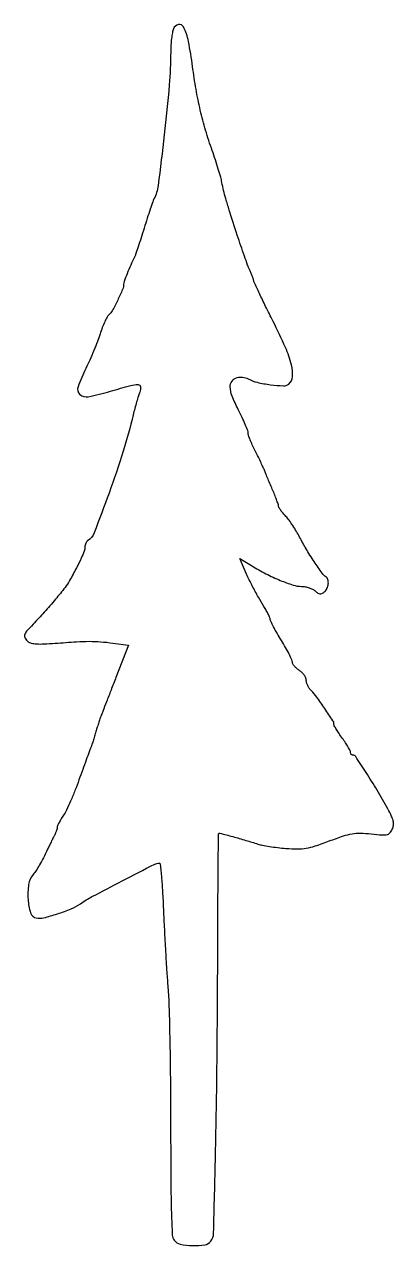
# Model space of a CAD drawing. Extents: x 0 to 134, y 1 to 442.
import ezdxf

# ---------------------------------------------------------------- set-up
doc = ezdxf.new("R2010")
doc.units = 0

msp = doc.modelspace()

# ---------------------------------------------------------------- linework, layer by layer
msp.add_lwpolyline([(54.006153, 440.516183, 0.046119), (53.617798, 439.119198, 0.014596), (53.294543, 436.977236, 0.014437), (53.071789, 434.555506, 0.015562), (52.996546, 432.1849, -0.021553), (52.473998, 420.236845, -0.006557), (50.666487, 402.207718, -0.003461), (48.455557, 383.865403, -0.086585), (46.962789, 379.033201, 0.033985), (46.526681, 378.014277, 0.002859), (45.596963, 375.306628, 0.003791), (44.529823, 372.058772, 0.002921), (43.413222, 368.5, -0.002607), (42.299822, 364.943609, -0.003404), (41.242385, 361.703125, -0.002527), (40.324606, 358.999786, -0.031425), (39.907581, 358, 0.010186), (38.544579, 355.086926, 0.009234), (37.254159, 352.024511, 0.006079), (36.184544, 349.251752, 0.089238), (36, 348.225989, -0.100823), (35.6185, 346.353295, -0.011843), (33.850947, 342.454257, -0.01213), (31.900244, 338.647692, -0.09535), (30.644772, 337.12015, 0.095721), (30.00496, 336.340519, 0.016596), (29.149037, 334.626604, 0.017509), (28.270346, 332.518753, 0.014885), (27.488693, 330.238043, -0.01509), (26.570409, 327.562244, -0.007444), (25.251226, 324.217289, -0.007379), (23.777949, 320.783494, -0.010688), (22.36794, 317.799538, 0.029302), (19.531354, 311.16854, 0.299571), (20.197773, 308.403338, 0.242742), (23.224616, 307.546356, 0.021277), (31.210909, 309.525403, -0.004899), (38.576074, 311.608731, -0.073066), (41.2253, 311.928149, -0.374136), (42.102205, 311.124383, -0.124044), (41.849593, 309.25, 0.018236), (41.338295, 307.824218, 0.005996), (40.688432, 305.692187, 0.005964), (40.023426, 303.307382, 0.006718), (39.442656, 301, -0.017528), (35.831826, 287.860921, -0.010983), (30.737141, 272.751456, -0.005211), (25.359147, 258.358902, -0.16374), (22.97324, 255.483461, 0.099376), (22.600365, 255.134923, 0.05229), (22.285889, 254.581236, 0.049095), (22.072182, 253.923009, 0.054008), (22, 253.256707, -0.090691), (21.73015, 251.781197, -0.015954), (20.644252, 249.166855, -0.013784), (18.949361, 245.686204, -0.005815), (16.490814, 241.102836, -0.040749), (14.842558, 238.616613, -0.007612), (11.391191, 234.366949, -0.008389), (7.32938, 229.6804, -0.009321), (3.25, 225.297318, 0.014079), (0.951786, 222.780405, 0.109778), (0.204434, 221.389911, 0.215194), (0.37402, 220.263479, 0.076327), (1.481082, 219.015701, 0.123445), (2.607327, 218.475717, 0.035551), (4.537302, 218.2227, 0.02539), (7.297393, 218.199202, 0.009063), (11.231082, 218.437013, -0.003815), (18.934513, 218.983921, -0.014917), (23.702557, 219.143305, -0.020791), (27.63007, 218.994015, -0.013878), (32.105694, 218.511822), (37.711389, 217.749982), (33.224664, 206.124991, -0.000189), (31.447938, 201.52672, -0.000248), (29.82112, 197.327341, -0.000181), (28.454314, 193.808106, -0.002348), (27.938641, 192.5, 0.012779), (27.554883, 191.46367, 0.004143), (27.039455, 189.9125, 0.004128), (26.494828, 188.178096, 0.00463), (26, 186.5, -0.00497), (25.503933, 184.821904, -0.004425), (24.955581, 183.0875, -0.004443), (24.434772, 181.536466, -0.013658), (24.044462, 180.5, 0.008422), (23.556216, 179.243518, 0.000905), (22.479811, 176.312641, 0.001113), (21.212062, 172.817242, 0.000896), (19.864134, 169.053672, -0.008869), (18.411047, 165.191636, -0.008974), (16.827277, 161.398704, -0.008811), (15.332229, 158.148438, -0.035756), (14.25, 156.259263, 0.012333), (13.388436, 154.906303, 0.015486), (12.660938, 153.60999, 0.013671), (12.120689, 152.500375, 0.106842), (12, 151.942022, -0.06197), (11.939146, 151.452906, -0.019718), (11.730945, 150.747476, -0.019343), (11.434661, 149.972358, -0.020403), (11.084067, 149.236431, 0.005445), (10.621427, 148.335723, 0.001724), (9.950428, 146.981952, 0.001721), (9.212664, 145.467341, 0.001913), (8.511072, 144, -0.00688), (6.987151, 140.892514, -0.01207), (5.629842, 138.371186, -0.014545), (4.406402, 136.362507, -0.028664), (3.300444, 134.856652, 0.134899), (1.675842, 131.243974, 0.056387), (1.451036, 125.864721, 0.058229), (2.376696, 120.978219, 0.275952), (4.415107, 119.158574, 0.108187), (7.080558, 119.22598, 0.017891), (12.055259, 120.638176, 0.020532), (17.057068, 122.483479, 0.054068), (20.400921, 124.321211, -0.030833), (24.557003, 126.863094, -0.00273), (35.453936, 132.56115, -0.000958), (47.234869, 138.611206, -0.11868), (48.849793, 139, -0.385013), (49.204682, 138.679168, -0.002448), (49.646763, 134.079688, -0.00783), (50.054507, 128.672522, -0.004717), (50.377005, 122.25, 0.002435), (50.708095, 114.995555, 0.001847), (51.139376, 107.042187, 0.001867), (51.599556, 99.581404, 0.004355), (52.013592, 94, -0.013622), (52.386039, 87.297764, -0.002272), (52.692037, 74.404582, -0.002489), (52.907533, 59.238268, -0.002203), (52.983727, 43.44113, 0.001466), (53.048671, 24.048884, 0.006193), (53.265667, 12.425918, 0.004917), (53.588374, 4.537746, 0.146507), (54.25, 2.677217, 0.186741), (56.459324, 1.264355, 0.043723), (60.905687, 0.762738, 0.043491), (65.350078, 1.038538, 0.200244), (67.51125, 2.346272, 0.152314), (68.490947, 5.21522, 0.000919), (69.190162, 33.261242, 0.003389), (69.744754, 67.262595, 0.001618), (70.020003, 110.985551, -0.000571), (70.08207, 125.758906, -0.000943), (70.172257, 138.235054, -0.000051), (70.275853, 149.474938, -0.196492), (70.372941, 149.706274, -0.267734), (70.772274, 149.813447, -0.001059), (75.445317, 148.554717, -0.005551), (80.15693, 147.218545, -0.006929), (84.5, 145.868903, 0.031814), (86.115609, 145.453704, 0.008756), (88.703712, 145.008288, 0.00881), (91.660324, 144.605796, 0.009098), (94.597744, 144.312598, 0.017715), (98.856303, 144.117151, 0.044781), (101.944599, 144.361839, 0.038099), (105.216916, 145.17905, 0.010001), (110.314197, 146.987266, -0.009439), (115.417079, 148.803929, -0.039008), (118.591828, 149.598237, -0.048373), (121.509161, 149.804298, -0.020135), (125.452317, 149.542009, 0.00717), (129.528428, 149.164528, 0.074628), (131.201819, 149.283496, 0.163479), (132.208252, 149.892331, 0.068892), (133.065345, 151.244071, 0.071164), (133.495849, 152.711108, 0.090323), (133.443987, 154.119556, 0.057555), (132.844105, 155.85986, 0.013927), (131.450003, 158.572152, 0.008414), (127.570133, 165.35698, 0.009346), (123.593542, 171.771064, 0.003351), (119.841043, 177.49393, 0.251011), (118.896495, 178, -0.111743), (118.5545, 178.077398, -0.100102), (118.263345, 178.296294, -0.094515), (118.068026, 178.623527, -0.087637), (118, 179.008659, 0.120946), (117.85293, 179.607765, 0.011506), (117.11875, 180.937554, 0.014161), (116.148963, 182.498964, 0.010701), (115, 184.158697, -0.008516), (113.850814, 185.803346, -0.0118), (112.88125, 187.318497, -0.008439), (112.129451, 188.605227, -0.128677), (112, 189.099906, 0.143379), (111.614073, 190.418071, 0.005288), (108.7372, 194.807115, 0.009743), (105.815873, 198.984502, 0.041421), (103.824896, 201.288955, -0.047187), (103.126478, 202.116399, -0.037869), (102.536063, 203.12169, -0.039172), (102.131177, 204.144203, -0.074821), (102, 205.015902, 0.103344), (101.82014, 205.876809, 0.049592), (101.265625, 206.86579, 0.046215), (100.456377, 207.821738, 0.049017), (99.5, 208.591957, -0.035141), (98.543308, 209.319681, -0.03912), (97.734375, 210.150506, -0.042664), (97.170911, 210.959158, -0.131575), (97, 211.597397, 0.108737), (96.814962, 212.438185, 0.00883), (95.825, 214.482829, 0.01155), (94.532044, 216.897191, 0.008621), (93, 219.5, -0.006346), (91.467583, 222.076553, -0.008993), (90.175, 224.409917, -0.005693), (89.153711, 226.38849, -0.116806), (89, 227.037485, 0.103677), (88.876898, 227.624786, 0.012163), (88.306862, 228.843331, 0.014157), (87.543961, 230.272957, 0.011148), (86.640383, 231.77762, -0.014363), (84.682488, 235.085951, -0.007859), (82.464813, 239.244341, -0.007856), (80.399241, 243.429173, -0.015799), (78.927543, 246.804211), (78.00828, 249.108422), (82.25414, 246.499206, 0.018695), (87.413217, 243.588652, 0.020585), (92.61476, 241.170928, 0.021154), (97.228578, 239.4782, 0.077488), (100.29569, 239, -0.046212), (101.594993, 238.879657, -0.035156), (102.979195, 238.518834, -0.036036), (104.23933, 237.99003, -0.066649), (105.152502, 237.361988, 0.033101), (106.156577, 236.567507, 0.123185), (106.905904, 236.287105, 0.147499), (107.620545, 236.417107, 0.055029), (108.481242, 236.984433, 0.107136), (109.474594, 238.252233, 0.087021), (109.948685, 239.916269, 0.097508), (109.807068, 241.4776, 0.185165), (109.053212, 242.467113, -0.101214), (107.687639, 243.752901, -0.007716), (104.821808, 247.957112, -0.011509), (101.906433, 252.608648, -0.016724), (99.570055, 256.851026, 0.016955), (98.475693, 258.835993, 0.012528), (97.13738, 260.957311, 0.012694), (95.770293, 262.899781, 0.027582), (94.604403, 264.301522, -0.013532), (93.606982, 265.434423, -0.017887), (92.765043, 266.521371, -0.015404), (92.13453, 267.458032, -0.141349), (92, 267.924404, 0.081777), (91.912495, 268.455849, 0.005305), (91.393518, 269.937143, 0.007615), (90.726213, 271.694894, 0.005599), (89.935381, 273.622882, -0.000691), (89.070652, 275.67346, -0.00062), (88.179726, 277.801722, -0.000621), (87.384914, 279.713687, -0.001952), (86.857934, 281, 0.010933), (86.307466, 282.277731, 0.003457), (85.431, 284.161091, 0.00345), (84.424314, 286.248405, 0.003826), (83.422553, 288.250522, -0.011071), (82.495012, 290.173431, -0.013295), (81.711625, 292.022656, -0.012019), (81.134467, 293.603377, -0.081693), (81, 294.420885, 0.092664), (80.834623, 295.305573, 0.007603), (79.948776, 297.492882, 0.009986), (78.791986, 300.083385, 0.007524), (77.421366, 302.884929, -0.02219), (75.188544, 307.809591, -0.086768), (74.500684, 311.065558, -0.170013), (75.159008, 313.180935, -0.157521), (77.01338, 314.504247, -0.068817), (77.896781, 314.65581, -0.039814), (78.975272, 314.604987, -0.03898), (80.070277, 314.377775, -0.052268), (81.008524, 313.995438, 0.06588), (84.30101, 312.756785, 0.025717), (89.094511, 311.900172, 0.020512), (93.770067, 311.504638, 0.186131), (95.67616, 312.1462, 0.207023), (97.019137, 314.791386, 0.07693), (96.627418, 319.03517, 0.042874), (94.464215, 325.324003, 0.011822), (90, 334.790918, -0.001913), (87.316841, 340.200338, -0.003002), (85.05625, 344.872654, -0.000803), (83.117817, 348.958127, -0.110802), (83, 349.483253, 0.081271), (82.928606, 349.919584, 0.008231), (82.576085, 350.913505, 0.010134), (82.109533, 352.089912, 0.007908), (81.556885, 353.348871, -0.01823), (80.813162, 355.142828, -0.003741), (79.640393, 358.364981, -0.003933), (78.334476, 362.131856, -0.003689), (77.059158, 366, -0.000767), (74.187481, 374.978273, -0.005883), (72.896056, 379.208991, -0.012046), (72.125338, 382.101419, -0.012399), (71.502915, 385, 0.021519), (71.067737, 386.860637, 0.005545), (70.203771, 389.821875, 0.005634), (69.141844, 393.180467, 0.005706), (68.008845, 396.5, -0.013294), (65.625786, 403.844802, -0.014339), (63.701238, 411.123989, -0.013952), (62.154688, 418.679679, -0.01131), (60.907166, 426.857784, 0.016333), (59.423463, 435.969315, 0.068547), (57.624892, 441.203767, 0.345141), (55.784491, 442.066309, 0.250306)], format="xyb", close=True)

doc.saveas('drawing.dxf')
